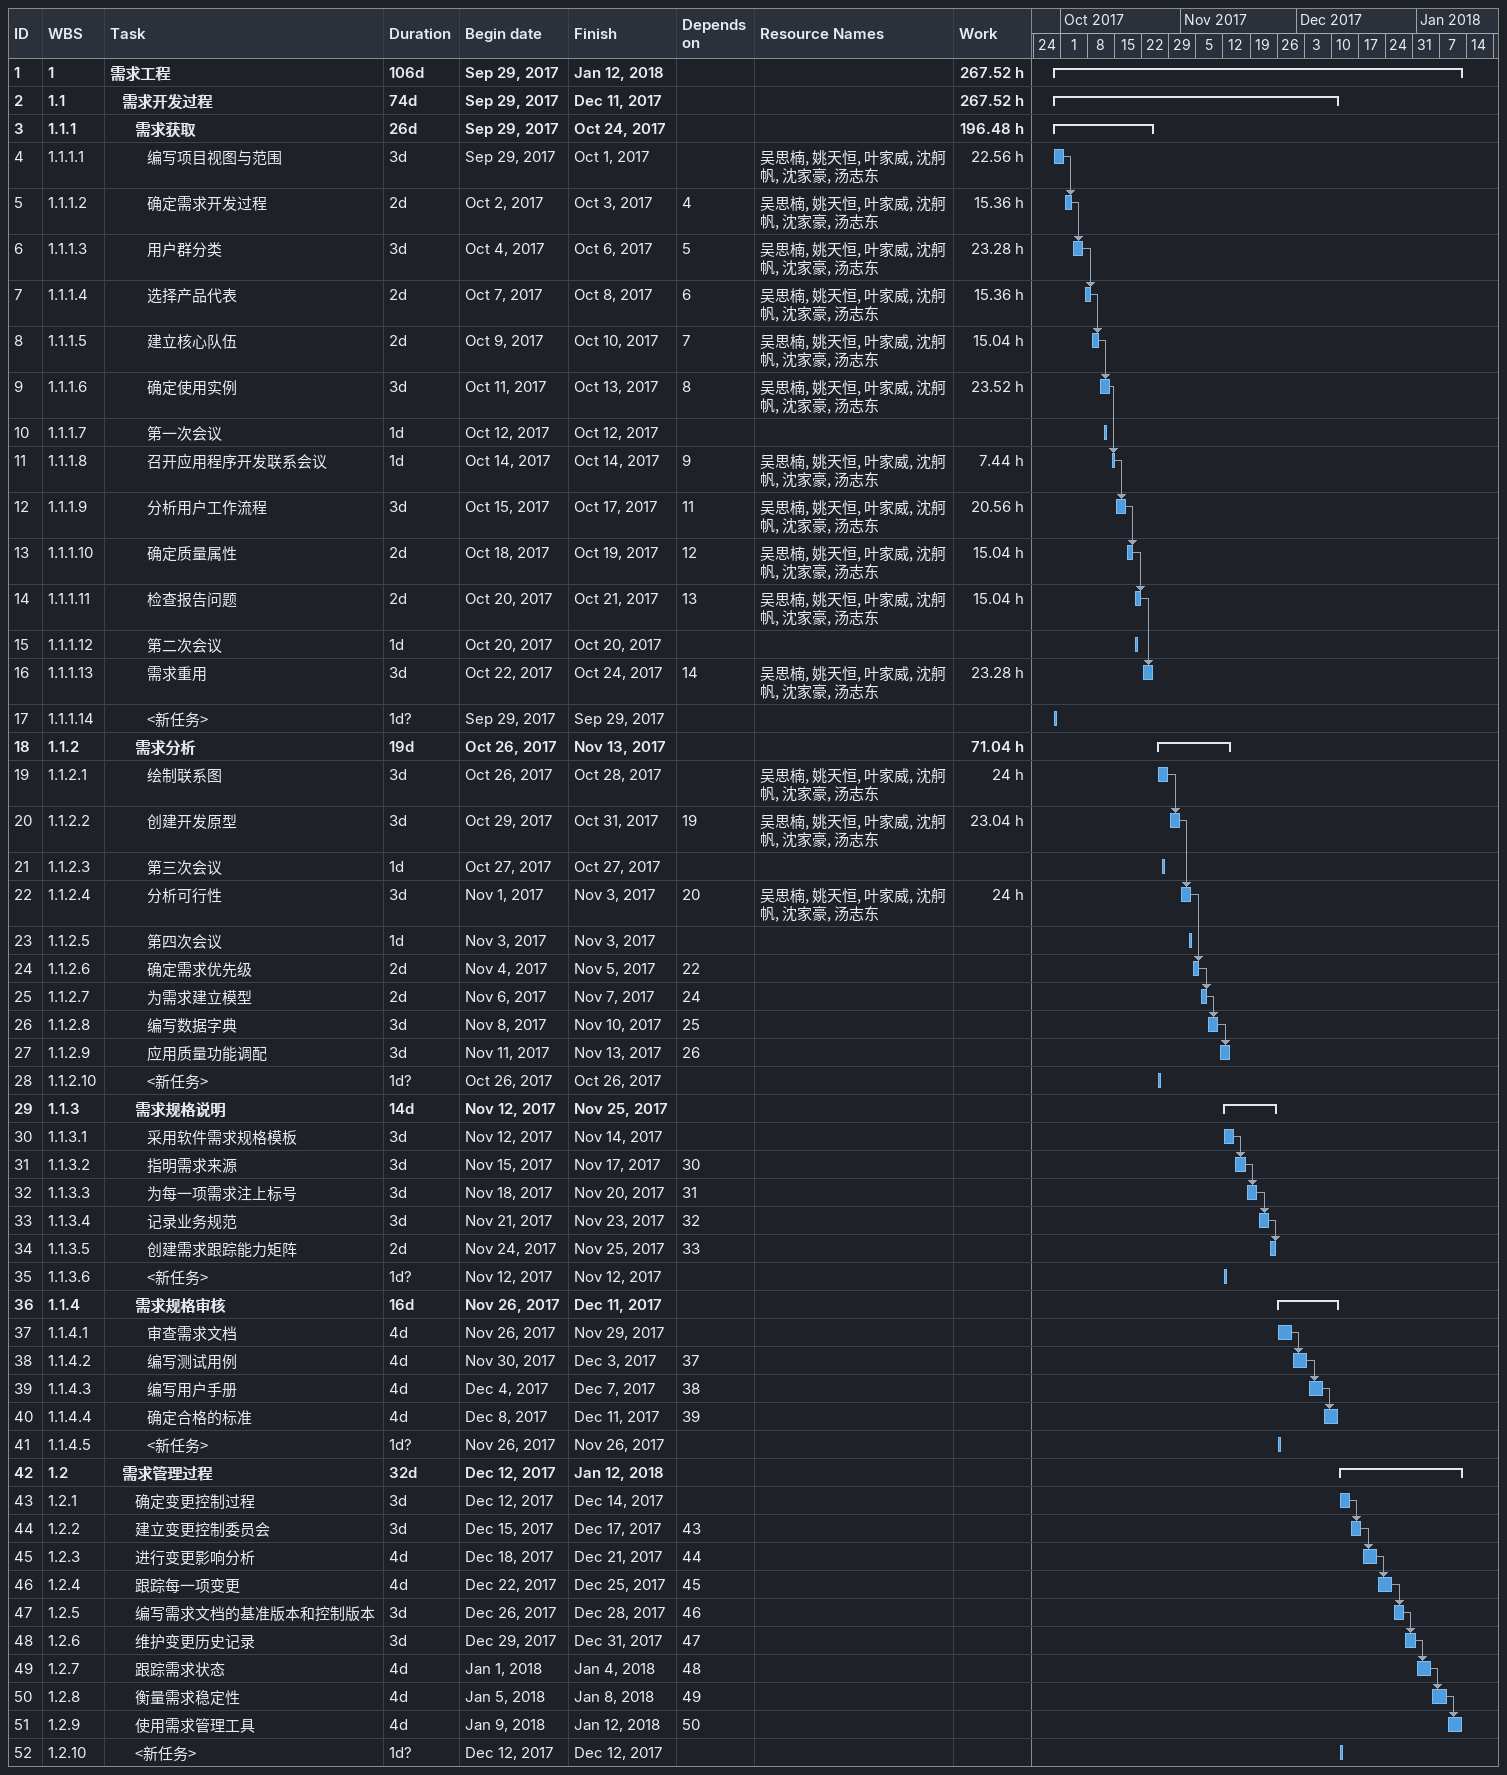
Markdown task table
| ID | WBS | Task | Duration | Start | Finish | Predecessors | Resources | Work (h) |
|---|---|---|---|---|---|---|---|---|
| 1 | 1 | **需求工程** | 106d | 2017-09-29 | 2018-01-12 |  |  | 267.52 |
| 2 | 1.1 | **需求开发过程** | 74d | 2017-09-29 | 2017-12-11 |  |  | 267.52 |
| 3 | 1.1.1 | **需求获取** | 26d | 2017-09-29 | 2017-10-24 |  |  | 196.48 |
| 4 | 1.1.1.1 | 编写项目视图与范围 | 3d | 2017-09-29 | 2017-10-01 |  | 吴思楠, 姚天恒, 叶家威, 沈舸帆, 沈家豪, 汤志东 | 22.56 |
| 5 | 1.1.1.2 | 确定需求开发过程 | 2d | 2017-10-02 | 2017-10-03 | 4 | 吴思楠, 姚天恒, 叶家威, 沈舸帆, 沈家豪, 汤志东 | 15.36 |
| 6 | 1.1.1.3 | 用户群分类 | 3d | 2017-10-04 | 2017-10-06 | 5 | 吴思楠, 姚天恒, 叶家威, 沈舸帆, 沈家豪, 汤志东 | 23.28 |
| 7 | 1.1.1.4 | 选择产品代表 | 2d | 2017-10-07 | 2017-10-08 | 6 | 吴思楠, 姚天恒, 叶家威, 沈舸帆, 沈家豪, 汤志东 | 15.36 |
| 8 | 1.1.1.5 | 建立核心队伍 | 2d | 2017-10-09 | 2017-10-10 | 7 | 吴思楠, 姚天恒, 叶家威, 沈舸帆, 沈家豪, 汤志东 | 15.04 |
| 9 | 1.1.1.6 | 确定使用实例 | 3d | 2017-10-11 | 2017-10-13 | 8 | 吴思楠, 姚天恒, 叶家威, 沈舸帆, 沈家豪, 汤志东 | 23.52 |
| 10 | 1.1.1.7 | 第一次会议 | 1d | 2017-10-12 | 2017-10-12 |  |  |  |
| 11 | 1.1.1.8 | 召开应用程序开发联系会议 | 1d | 2017-10-14 | 2017-10-14 | 9 | 吴思楠, 姚天恒, 叶家威, 沈舸帆, 沈家豪, 汤志东 | 7.44 |
| 12 | 1.1.1.9 | 分析用户工作流程 | 3d | 2017-10-15 | 2017-10-17 | 11 | 吴思楠, 姚天恒, 叶家威, 沈舸帆, 沈家豪, 汤志东 | 20.56 |
| 13 | 1.1.1.10 | 确定质量属性 | 2d | 2017-10-18 | 2017-10-19 | 12 | 吴思楠, 姚天恒, 叶家威, 沈舸帆, 沈家豪, 汤志东 | 15.04 |
| 14 | 1.1.1.11 | 检查报告问题 | 2d | 2017-10-20 | 2017-10-21 | 13 | 吴思楠, 姚天恒, 叶家威, 沈舸帆, 沈家豪, 汤志东 | 15.04 |
| 15 | 1.1.1.12 | 第二次会议 | 1d | 2017-10-20 | 2017-10-20 |  |  |  |
| 16 | 1.1.1.13 | 需求重用 | 3d | 2017-10-22 | 2017-10-24 | 14 | 吴思楠, 姚天恒, 叶家威, 沈舸帆, 沈家豪, 汤志东 | 23.28 |
| 17 | 1.1.1.14 | <新任务> | 1d? | 2017-09-29 | 2017-09-29 |  |  |  |
| 18 | 1.1.2 | **需求分析** | 19d | 2017-10-26 | 2017-11-13 |  |  | 71.04 |
| 19 | 1.1.2.1 | 绘制联系图 | 3d | 2017-10-26 | 2017-10-28 |  | 吴思楠, 姚天恒, 叶家威, 沈舸帆, 沈家豪, 汤志东 | 24 |
| 20 | 1.1.2.2 | 创建开发原型 | 3d | 2017-10-29 | 2017-10-31 | 19 | 吴思楠, 姚天恒, 叶家威, 沈舸帆, 沈家豪, 汤志东 | 23.04 |
| 21 | 1.1.2.3 | 第三次会议 | 1d | 2017-10-27 | 2017-10-27 |  |  |  |
| 22 | 1.1.2.4 | 分析可行性 | 3d | 2017-11-01 | 2017-11-03 | 20 | 吴思楠, 姚天恒, 叶家威, 沈舸帆, 沈家豪, 汤志东 | 24 |
| 23 | 1.1.2.5 | 第四次会议 | 1d | 2017-11-03 | 2017-11-03 |  |  |  |
| 24 | 1.1.2.6 | 确定需求优先级 | 2d | 2017-11-04 | 2017-11-05 | 22 |  |  |
| 25 | 1.1.2.7 | 为需求建立模型 | 2d | 2017-11-06 | 2017-11-07 | 24 |  |  |
| 26 | 1.1.2.8 | 编写数据字典 | 3d | 2017-11-08 | 2017-11-10 | 25 |  |  |
| 27 | 1.1.2.9 | 应用质量功能调配 | 3d | 2017-11-11 | 2017-11-13 | 26 |  |  |
| 28 | 1.1.2.10 | <新任务> | 1d? | 2017-10-26 | 2017-10-26 |  |  |  |
| 29 | 1.1.3 | **需求规格说明** | 14d | 2017-11-12 | 2017-11-25 |  |  |  |
| 30 | 1.1.3.1 | 采用软件需求规格模板 | 3d | 2017-11-12 | 2017-11-14 |  |  |  |
| 31 | 1.1.3.2 | 指明需求来源 | 3d | 2017-11-15 | 2017-11-17 | 30 |  |  |
| 32 | 1.1.3.3 | 为每一项需求注上标号 | 3d | 2017-11-18 | 2017-11-20 | 31 |  |  |
| 33 | 1.1.3.4 | 记录业务规范 | 3d | 2017-11-21 | 2017-11-23 | 32 |  |  |
| 34 | 1.1.3.5 | 创建需求跟踪能力矩阵 | 2d | 2017-11-24 | 2017-11-25 | 33 |  |  |
| 35 | 1.1.3.6 | <新任务> | 1d? | 2017-11-12 | 2017-11-12 |  |  |  |
| 36 | 1.1.4 | **需求规格审核** | 16d | 2017-11-26 | 2017-12-11 |  |  |  |
| 37 | 1.1.4.1 | 审查需求文档 | 4d | 2017-11-26 | 2017-11-29 |  |  |  |
| 38 | 1.1.4.2 | 编写测试用例 | 4d | 2017-11-30 | 2017-12-03 | 37 |  |  |
| 39 | 1.1.4.3 | 编写用户手册 | 4d | 2017-12-04 | 2017-12-07 | 38 |  |  |
| 40 | 1.1.4.4 | 确定合格的标准 | 4d | 2017-12-08 | 2017-12-11 | 39 |  |  |
| 41 | 1.1.4.5 | <新任务> | 1d? | 2017-11-26 | 2017-11-26 |  |  |  |
| 42 | 1.2 | **需求管理过程** | 32d | 2017-12-12 | 2018-01-12 |  |  |  |
| 43 | 1.2.1 | 确定变更控制过程 | 3d | 2017-12-12 | 2017-12-14 |  |  |  |
| 44 | 1.2.2 | 建立变更控制委员会 | 3d | 2017-12-15 | 2017-12-17 | 43 |  |  |
| 45 | 1.2.3 | 进行变更影响分析 | 4d | 2017-12-18 | 2017-12-21 | 44 |  |  |
| 46 | 1.2.4 | 跟踪每一项变更 | 4d | 2017-12-22 | 2017-12-25 | 45 |  |  |
| 47 | 1.2.5 | 编写需求文档的基准版本和控制版本 | 3d | 2017-12-26 | 2017-12-28 | 46 |  |  |
| 48 | 1.2.6 | 维护变更历史记录 | 3d | 2017-12-29 | 2017-12-31 | 47 |  |  |
| 49 | 1.2.7 | 跟踪需求状态 | 4d | 2018-01-01 | 2018-01-04 | 48 |  |  |
| 50 | 1.2.8 | 衡量需求稳定性 | 4d | 2018-01-05 | 2018-01-08 | 49 |  |  |
| 51 | 1.2.9 | 使用需求管理工具 | 4d | 2018-01-09 | 2018-01-12 | 50 |  |  |
| 52 | 1.2.10 | <新任务> | 1d? | 2017-12-12 | 2017-12-12 |  |  |  |
